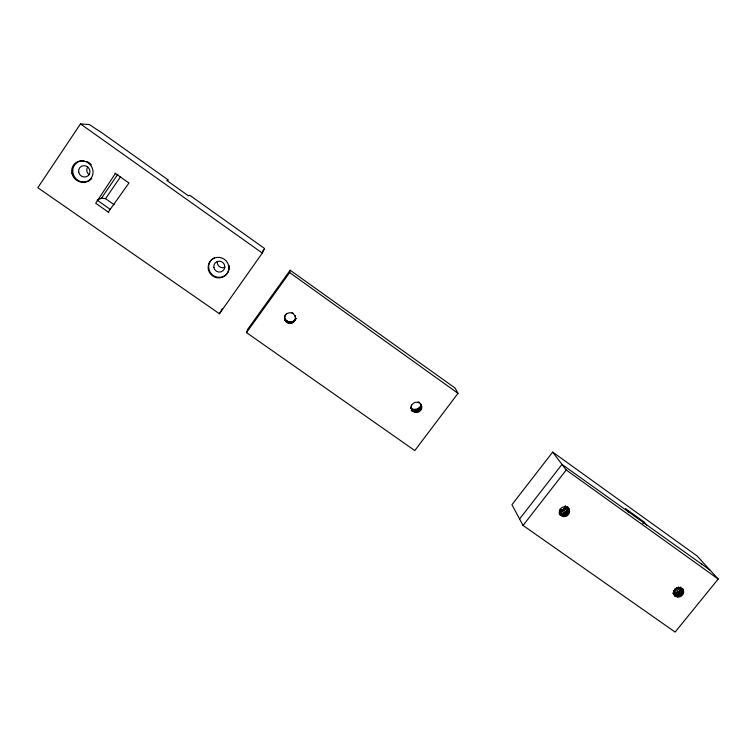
<?xml version="1.0" encoding="UTF-8"?>
<svg xmlns="http://www.w3.org/2000/svg" width="756" height="756" viewBox="0 0 756 756"><rect width="100%" height="100%" fill="white"/><g stroke="black" fill="none" stroke-linecap="round" stroke-linejoin="round"><path stroke-width="1.13" d="M701.521 564.59L701.568 563.976L710.101 570.194L718.2 579.03L675.127 632.073L523.048 525.448L511.935 504.715L552.674 452.097L696.994 555.887L709.865 569.939M293.328 322.443L293.47 321.338L295.038 320.374M291.551 322.973L291.712 321.858L293.47 321.338M287.885 322.614L288.064 321.498L285.069 319.391L284.87 320.487M286.231 321.744L286.42 320.639M246.503 332.602L289.671 272.576L290.162 270.232L455.017 387.998L458.004 393.347L414.808 450.576L246.503 332.602L247.751 329.219L290.162 270.232M642.883 523.766L643.743 521.697L625.495 508.59L628.51 512.181M262.313 253.052L264.553 248.478L189.784 195.294L188.461 195.861L166.84 180.476L168.38 180.079L102.863 133.472L89.359 124.579L80.486 123.927L37.8 187.715L219.457 313.749L262.313 253.052L80.486 123.927M410.716 408.212C414.222 410.744 419.637 409.109 421.196 405.084M219.457 313.749L222.283 308.75M560.772 514.033L559.355 511.85L564.269 510.385L566.386 507.663L567.85 509.818M675.458 593.564L673.416 590.975L676.535 589.614L678.652 586.987L680.731 589.548L679.833 590.994L677.111 593.063L673.766 593.64M702.182 564.505L562.001 464.401L519.589 518.985M108.836 212.408A4.508 0.652 34.1 0 1 108.373 212.143L95.71 203.269L115.432 173.436A5.802 0.68 34.6 0 1 114.988 173.058M110.348 209.44L97.155 200.17L101.531 198.138L117.823 174.267M101.531 198.138L105.547 198.677L120.516 176.772M128.955 183.009L108.278 212.086M262.53 251.342L263.872 249.433M523.048 525.448L566.225 469.977L552.674 452.097M564.968 516.168L567 515.28M677.083 596.314L682.054 594.14M678.444 596.267L681.383 594.981M291.712 321.858L288.064 321.498M105.547 198.677L114.156 204.734M115.677 173.634L128.577 182.782M566.225 469.977L718.2 579.03M289.671 272.576L458.004 393.347M643.743 521.697L646.909 525.392M677.763 588.423L679.833 590.994M676.535 589.614L678.605 592.194M675.051 590.483L677.111 593.063M567.34 506.747L568.314 508.174M565.497 509.147L566.962 511.311M564.269 510.385L565.715 512.549L564.203 513.456L562.757 511.283M561.084 511.784L562.521 513.957M420.327 406.633L420.95 408.24M419.079 407.919L419.693 409.525M417.539 408.845L418.153 410.47M415.819 409.365L416.414 410.98M414.023 409.431L414.609 411.047M89.227 174.759A5.642 5.358 45.6 0 1 87.639 167.067M224.863 267.284A5.377 5.245 36.5 0 1 217.255 261.907M91.769 178.473A10.934 10.376 45.1 0 1 86.486 181.79M85.589 181.979A10.934 10.376 45.1 0 1 72.774 171.678A10.934 10.376 45.1 0 1 83.992 160.848M86.732 161.51A10.934 10.376 45.1 0 1 89.246 162.852M89.992 163.428A10.934 10.376 45.1 0 1 91.353 164.78M228.662 270.752A10.404 10.14 35.5 0 1 213.088 275.373A10.404 10.14 35.5 0 1 212.238 259.157M212.946 258.618A10.404 10.14 35.5 0 1 214.496 257.749M229.087 265.488A10.404 10.14 35.5 0 1 228.917 269.911M676.62 587.648A4.999 4.583 -30.5 0 1 674.569 589.217M565.299 505.962A5.094 4.801 -28.6 0 1 559.62 510.376M565.252 505.887A5.094 4.801 -28.6 0 1 559.572 510.3M421.357 408.911A7.201 7.002 -20.2 0 1 411.33 410.565M420.44 403.449A5.311 5.15 -20.2 0 1 417.085 411.84A5.311 5.15 -20.2 0 1 411.377 404.942M418.248 401.89A5.311 5.15 -20.2 0 1 419.448 402.532M421.319 408.807A7.201 6.993 -20.2 0 1 411.283 410.461M421.479 405.292A5.982 5.812 -20.2 0 1 410.886 408.457M421.432 405.188A5.982 5.812 -20.2 0 1 410.848 408.344M295.038 315.479A5.462 5.377 16.9 0 1 292.789 322.377A5.462 5.377 16.9 0 1 285.607 320.714A5.462 5.377 16.9 0 1 286.6 313.523M291.977 312.653A5.462 5.377 16.9 0 1 293.233 313.324M296.059 318.474A6.152 6.057 17.2 0 1 284.719 318.824M296.068 318.399A6.152 6.057 17.2 0 1 284.728 318.748M682.725 590.994A7.957 7.286 -30.5 0 1 674.38 595.898M683.178 588.915A7.957 7.286 -30.5 0 1 674.248 595.719M682.139 588.839A6.889 6.303 -30.5 0 1 674.409 594.726M681.978 588.281A5.075 4.64 -30.5 0 1 680.296 595.35A5.075 4.64 -30.5 0 1 673.303 593.384M682.006 588.659A6.88 6.303 -30.5 0 1 674.276 594.556M680.882 588.574A5.717 5.235 -30.5 0 1 673.057 593.167M680.787 587.006A5.717 5.235 -30.5 0 1 672.925 592.997M569.646 511.122A8.118 7.636 -28.6 0 1 563.248 516.083M569.542 510.971A8.118 7.636 -28.6 0 1 563.154 515.932M569.041 508.911A7.021 6.606 -28.6 0 1 559.478 514.609M567.047 506.851A5.169 4.867 -28.5 0 1 566.972 514.666A5.169 4.867 -28.5 0 1 559.166 512.965M568.947 508.769A7.021 6.606 -28.6 0 1 559.383 514.458M567.803 507.219A5.831 5.49 -28.6 0 1 559.837 513.4M567.709 507.068A5.831 5.49 -28.6 0 1 559.742 513.258M78.7 172.217A5.85 5.547 45.2 0 0 88.074 175.789A5.85 5.547 45.2 0 0 86.061 166.036A5.85 5.547 45.2 0 0 78.7 172.217M213.882 267.501A5.566 5.424 35.6 0 0 222.878 270.884A5.566 5.424 35.6 0 0 221.149 261.529A5.566 5.424 35.6 0 0 213.882 267.501M71.896 173.209A10.981 10.414 45.1 0 0 89.501 179.919A10.981 10.414 45.1 0 0 85.712 161.595A10.981 10.414 45.1 0 0 71.896 173.209M208.325 269.249A10.452 10.187 35.4 0 0 225.241 275.609A10.452 10.187 35.4 0 0 221.981 258.032A10.452 10.187 35.4 0 0 208.325 269.249M414.571 412.19A5.32 5.169 -20.2 0 0 421.763 406.473A5.32 5.169 -20.2 0 0 413.23 403.335A5.32 5.169 -20.2 0 0 414.571 412.19M285.825 321.498A5.472 5.386 16.8 0 0 295.152 320.005A5.472 5.386 16.8 0 0 289.104 312.767A5.472 5.386 16.8 0 0 285.825 321.498M677.905 597.051A5.084 4.649 -30.5 0 0 683.358 590.285A5.084 4.649 -30.5 0 0 674.862 589.585A5.084 4.649 -30.5 0 0 677.905 597.051M563.711 516.613A5.188 4.876 -28.5 0 0 569.183 509.61A5.188 4.876 -28.5 0 0 560.413 508.845A5.188 4.876 -28.5 0 0 563.711 516.613"/></g></svg>
